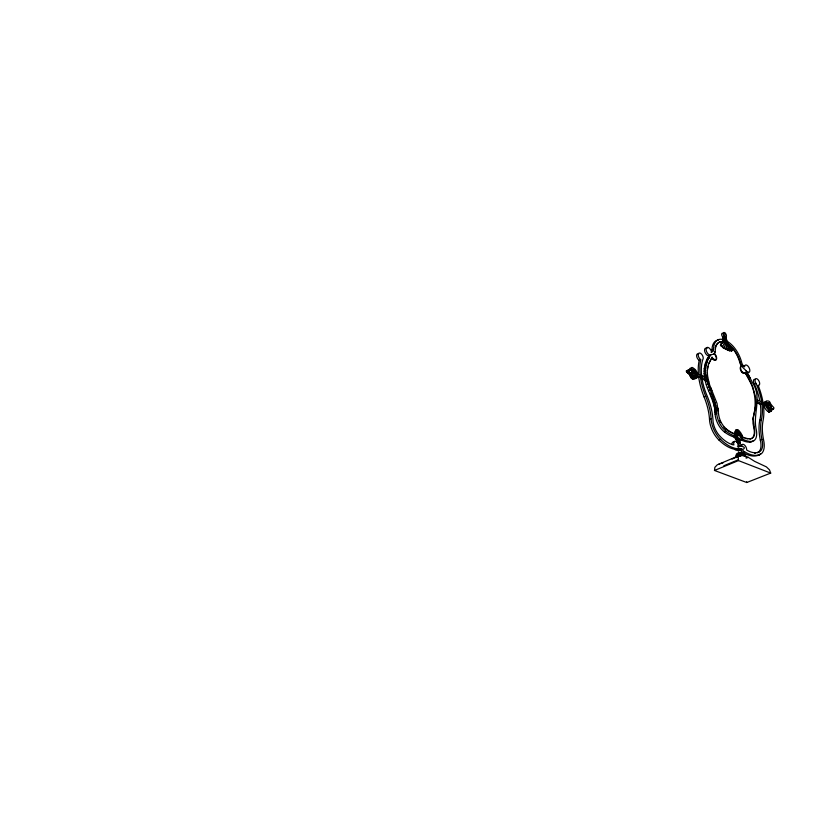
<?xml version="1.0" encoding="UTF-8"?>
<svg xmlns="http://www.w3.org/2000/svg" width="815" height="815" viewBox="0 0 815 815"><rect width="100%" height="100%" fill="white"/><g stroke="black" fill="none" stroke-linecap="round" stroke-linejoin="round"><path stroke-width="1.22" d="M752.765 418.808C757.767 402.702 754.7 386.626 745.124 372.659L752.53 386.218L755.607 397.251L755.882 404.739L753.162 418.635L754.639 430.045A13.57 7.213 64.5 0 1 750.146 438.765L749.739 438.939A13.56 7.213 64.5 0 0 754.232 430.218L752.968 423.128L753.162 418.635M735.11 433.916C734.335 423.056 746.917 436.738 740.285 440.436C739.725 447.445 738.553 436.27 735.15 436.147A40.577 21.74 63.8 0 1 726.063 431.267A15.699 8.496 64.3 0 1 716.701 413.409C716.64 395.611 700.635 380.269 707.084 362.074A53.698 28.403 63.8 0 1 708.276 359.109L709.743 356.501A53.698 28.403 63.8 0 1 711.006 354.77A9.739 5.206 62.8 0 1 712.493 354.423A7.997 4.269 62.3 0 0 714.184 353.802L714.5 353.455A7.997 4.269 62.3 0 0 715.275 350.735A20.008 10.534 62.8 0 1 723.343 341.719L723.445 341.536M706.075 376.245L704.496 377.009L704.14 373.678L704.221 368.686L705.515 362.848A53.637 28.433 63.8 0 1 706.707 359.884L708.174 357.265A53.637 28.433 63.8 0 1 709.437 355.544A9.729 5.206 62.8 0 1 709.784 355.391M704.822 379.087C707.084 391.108 715.315 401.53 715.091 414.132A15.679 8.496 64.3 0 0 724.433 431.97A40.526 21.761 63.8 0 0 733.52 436.85L735.935 436.463L734.651 433.774A37.622 20.151 63.8 0 1 726.603 429.199A13.733 7.417 64.3 0 1 718.728 415.161L717.006 403.374L709.529 384.649L707.552 376.163L707.288 370.968L708.459 364.213L712.086 357.245L712.993 358.692A3.963 2.119 62.6 0 0 716.09 359.833L716.446 359.354A3.963 2.119 62.6 0 0 714.439 353.567L714.022 353.741A3.963 2.119 62.6 0 1 715.753 356.175M735.099 433.947L735.273 431.257L736.352 429.923M740.641 435.037L739.022 435.74L736.526 432.378L738.145 431.665L736.75 432.021L736.424 435.21L739.154 439.01L741.09 436.84L739.806 433.264L738.115 431.655M770.348 408.794C769.492 411.402 764.552 403.843 767.394 402.59L769.228 402.916L771.54 406.991L769.452 408.06L768.759 409.487L770.348 408.794L771.275 407.164M724.392 341.974L724.708 339.417A25.041 13.254 61.8 0 0 724.698 336.615L724.28 336.218A2.476 1.294 62.1 0 1 723.414 332.785A2.476 1.294 62.1 0 1 725.859 333.946A2.476 1.294 62.1 0 1 725.89 336.972A15.577 8.069 62.3 0 0 727.204 341.271L728.712 344.46A15.577 8.069 62.3 0 0 731.962 349.207L731.86 350.827L730.485 349.747A24.491 12.622 62.4 0 1 727.459 343.421L726.348 340.191A24.491 12.622 62.4 0 1 725.533 337.003L724.698 336.615M730.861 348.535A15.577 8.069 62.3 0 0 731.575 349.401L731.473 351.01L730.485 349.747A1.436 0.754 62.5 0 1 729.812 350.684A1.436 0.754 62.5 0 1 728.661 349.065A44.499 22.698 62.6 0 1 726.899 343.91L726.033 340.833A44.132 22.514 62.6 0 1 725.319 337.807L725.116 336.809L725.177 337.736A45.885 24.531 61.5 0 1 725.258 340.446L725.177 343.105A46.282 24.745 61.5 0 1 724.667 347.21A1.548 0.815 62.4 0 0 725.859 349.024A1.548 0.815 62.4 0 0 726.674 348.137L724.535 332.602M724.382 341.984A25.041 13.254 61.8 0 1 722.783 346.171A1.447 0.764 62.4 0 0 723.832 347.913A1.447 0.764 62.4 0 0 724.667 347.21L724.28 347.404A1.447 0.764 62.4 0 1 723.445 348.107A1.447 0.764 62.4 0 1 722.396 346.365L721.295 345.713L720.929 344.073A15.811 8.333 61.9 0 0 723.262 341.903L724.036 339.784A15.811 8.333 61.9 0 0 724.28 336.218L722.742 336.992A15.791 8.333 61.9 0 1 722.498 340.558M721.886 346.691C724.24 346.416 719.36 346.823 720.542 344.266A15.801 8.333 61.9 0 0 722.874 342.096L723.353 341.719M696.224 375.695C694.309 361.045 687.177 375.613 695.46 376.52L696.224 375.695L694.319 376.988L695.908 376.214M694.635 376.469L694.788 375.603L696.377 374.839M738.859 446.009A4.065 2.201 65 0 0 735.456 441.231A4.065 2.201 65 0 0 733.918 444.939L732.787 444.705A32.294 17.441 64.2 0 1 720.236 436.504A15.434 8.405 64.4 0 1 712.931 419.368A48.992 27.598 63.6 0 0 707.471 396.711A44.805 23.849 63.5 0 1 702.214 379.78L701.409 373.341A44.805 23.849 63.5 0 1 702.795 359.578A3.79 2.048 62.5 0 0 701.756 354.362A3.79 2.048 62.5 0 0 698.272 354.118A3.79 2.048 62.5 0 0 700.513 359.415L699.25 360.373L698.873 362.064A49.817 26.528 63.6 0 0 698.363 373.596M700.818 359.598L700.452 361.289A49.868 26.508 63.6 0 0 699.953 372.822L700.747 379.27A49.868 26.508 63.6 0 0 705.698 396.222A47.82 26.956 63.6 0 1 711.118 418.625A19.102 10.391 64.4 0 0 720.603 439.346A39.925 21.526 64.1 0 0 736.78 448.647A4.065 2.201 65 0 0 738.767 447.7M771.438 410.689C775.014 406.186 774.698 409.639 770.593 403.761A2.486 1.273 64.1 0 0 768.209 401.021L766.599 400.919A5.481 2.822 64.1 0 0 765.458 403.17L765.835 405.687A5.481 2.822 64.1 0 0 769.686 410.729C772.763 411.147 769.992 411.911 768.097 411.422A5.471 2.822 64.1 0 1 764.246 406.39L763.94 405.075M769.92 411.127L768.82 411.881M690.998 369.164L691.11 368.879A2.608 1.426 62.8 0 1 693.239 368.034L695.215 369.541A5.756 3.158 62.9 0 1 697.345 373.372L697.671 375.98A5.756 3.158 62.9 0 1 694.462 378.14C690.081 380.982 690.702 373.219 687.127 372.486A1.049 0.581 62.8 0 1 686.322 371.263A1.049 0.581 62.8 0 1 686.902 370.642C688.512 370.591 693.27 368.492 689.133 370.397M689.419 369.939L691.11 368.879M712.086 357.245L708.459 364.213M745.47 372.384L744.89 373.138A3.881 2.027 63.1 0 1 741.844 371.497L741.324 370.631A3.881 2.027 63.1 0 1 741.864 366.098L741.497 366.292A3.881 2.027 63.1 0 0 740.937 370.825L741.456 371.681A3.881 2.027 63.1 0 0 744.502 373.321L745.521 372.475M706.707 359.884L708.276 359.109L709.529 356.827L707.97 357.602M733.908 436.473C736.495 437.268 737.269 445.448 738.573 442.759M741.762 454.77L740.754 455.931L738.889 455.728L717.241 464.835L714.867 467.331L714.49 470.459L746.764 482.521L770.705 473.087L769.472 469.837L766.395 466.883L754.67 461.382L748.252 457.317L741.762 454.77L732.074 459.11M740.519 439.417L741.151 439.927A40.241 21.404 64 0 0 749.688 442.178L751.318 441.496A15.505 8.242 64.6 0 0 756.3 429.841C752.449 413.949 762.708 397.292 752.184 382.306A54.238 29.075 63.6 0 0 750.085 377.966L747.783 373.739A54.238 29.075 63.6 0 0 745.939 370.662A9.556 4.992 63.3 0 0 744.227 368.889A7.814 4.055 62.9 0 1 742.21 366.597L741.762 365.904A7.814 4.055 62.9 0 1 740.142 362.155A20.018 10.544 62.8 0 0 728.559 344.164L728.396 343.859M738.4 443.839L740.04 443.146M711.138 352.437A4.676 2.496 62.3 0 0 712.004 349.767L713.563 348.993A21.241 11.196 62.7 0 1 722.885 339.529L724.005 339.906M724.28 347.404A1.548 0.815 62.4 0 0 725.472 349.207A1.548 0.815 62.4 0 0 726.287 348.331L726.674 348.137A1.548 0.815 62.5 0 0 727.856 349.941A1.548 0.815 62.5 0 0 728.661 349.065L728.274 349.258A1.548 0.815 62.5 0 1 728.233 349.869M707.41 358.529L708.979 357.765M707.125 359.109L708.693 358.335M712.279 358.447L715.713 359.996A3.963 2.119 62.6 0 1 712.605 358.885L711.689 357.439M689.286 370.183L690.875 369.409M688.96 370.581L690.723 369.623M691.161 370.041L692.811 369.297M705.515 362.848L707.084 362.074M691.222 370.071L692.882 369.338M687.127 372.486C691.477 369.827 691.089 377.579 694.462 378.14M693.158 369.572L691.578 370.346L694.227 373.127M731.259 351.041L732.145 350.511M687.422 372.608L689.011 371.834M687.717 372.781L689.307 371.997M705.046 364.203L706.625 363.439M688.013 372.975L689.602 372.2M692.526 370.917L694.105 370.142M688.308 373.209L689.898 372.435M692.74 371.12L694.329 370.346M688.604 373.484L690.193 372.7M693.168 371.508L694.757 370.733M688.889 373.779L690.478 372.995M704.537 366.373L706.116 365.599M689.154 374.095L690.743 373.321M689.419 374.442L691.008 373.667M693.748 372.272L695.338 371.497M689.663 374.808L691.252 374.034M689.887 375.185L691.477 374.411M707.868 366.302L707.471 368.563M690.091 375.583L691.68 374.808M704.221 368.686L705.8 367.911M690.274 375.99L691.864 375.216M690.366 376.357L691.955 375.583M690.499 376.734L692.088 375.96M690.662 377.101L692.251 376.326M690.855 377.457L692.444 376.683M704.089 371.12L705.668 370.356M691.069 377.783L692.668 377.009M694.757 375.919L696.346 375.155M691.314 378.089L692.903 377.314M691.568 378.343L693.168 377.579M691.843 378.568L693.433 377.793M692.108 378.731L693.697 377.966M692.373 378.853L694.227 378.14M704.14 373.678L705.719 372.913M704.303 375.471L705.892 374.706M704.384 376.336L705.973 375.583M707.491 375.409L707.461 378.191M728.172 344.348A20.008 10.544 62.8 0 1 739.755 362.349L740.142 362.155M705.444 381.919L707.033 381.155M708.663 381.756L707.827 380.055M706.248 384.802L707.848 384.038M709.529 384.649L708.551 382.907M707.247 387.726L708.836 386.972M741.426 371.64L744.716 373.127M710.588 387.583L711.841 390.548M708.408 390.67L710.008 389.927M709.743 393.635L711.342 392.891M736.78 448.647L735.14 449.34A39.884 21.536 64.1 0 1 718.962 440.059A19.081 10.401 64.5 0 1 709.498 419.358A47.769 26.977 63.6 0 0 704.089 396.966L705.698 396.222M710.497 395.265L712.096 394.521M711.21 396.895L712.809 396.151M711.852 398.535L713.461 397.791M712.442 400.155L714.052 399.421M712.982 401.775L714.582 401.041M759.672 400.308A44.672 23.767 63.6 0 0 754.456 384.201L756.025 383.478A3.647 1.885 63.5 0 1 755.658 378.751A3.647 1.885 63.5 0 1 759.234 381.624A3.647 1.885 63.5 0 1 758.368 385.352L758.948 387.441A49.898 26.549 63.5 0 1 762.626 400.318L763.563 406.553A49.898 26.549 63.5 0 1 763.085 420.55A44.519 22.769 65.2 0 0 763.614 440.131A18.755 9.953 64.9 0 1 759.417 454.78L757.777 455.453A39.456 21.007 64.3 0 1 742.944 452.417A4.034 2.17 65.1 0 1 740.988 450.634M713.451 403.384L715.061 402.651M713.869 404.984L715.468 404.25M714.215 406.563L715.825 405.829M714.5 408.121L716.12 407.388M714.735 409.67L716.344 408.936M718.076 408.162L718.473 411.259M714.898 411.178L716.507 410.454M715 412.665L716.609 411.942M715.091 414.132L716.701 413.409M709.498 419.358L711.118 418.625M738.889 455.728L738.247 457.123L738.461 460.597L770.705 473.087M766.141 403.242L767.893 402.508M766.304 403.211L768.983 402.732M767.119 403.425L769.166 402.855M767.455 403.456L769.289 402.987M767.649 403.608L769.431 403.242L767.873 404.036L768.351 405.279L769.941 404.576M764.154 405.992L765.743 405.289L764.185 406.125M768.005 404.535L769.594 403.832M769.065 408.621L770.644 407.928M768.912 408.967L770.501 408.274M771.173 409.252L772.763 408.56M772.997 408.56C769.706 408.631 773.058 410.495 772.6 408.631M771.652 409.293L773.496 408.672M723.771 427.05A13.723 7.417 64.3 0 0 726.196 429.373L726.603 429.199M772.172 409.476L773.761 408.784M768.097 411.422L769.686 410.729M768.341 411.626L769.931 410.933M768.586 411.779L770.175 411.086M769.054 411.932L771.336 410.903M769.258 411.932L771.204 411.066M724.433 431.97L726.063 431.267M737.168 429.77L735.945 430.096M737.269 429.79L738.696 430.402M761.373 419.572A45.671 23.38 65.2 0 0 761.923 439.438A15.139 8.028 64.9 0 1 759.01 451.999L757.38 452.671A15.128 8.038 64.9 0 0 760.303 440.12A45.62 23.401 65.2 0 1 759.774 420.265L761.373 419.572A44.723 23.747 63.6 0 0 762.188 405.839L761.261 399.595A44.723 23.747 63.6 0 0 756.025 383.478M736.057 432.286L737.718 431.583M736.526 432.368L738.145 431.665M718.962 440.059L720.603 439.346M732.93 433.437A37.612 20.151 63.8 0 0 734.254 433.947L735.13 433.631M736.984 432.643L738.655 431.981M734.926 433.886L734.254 433.947M737.616 433.223L739.236 432.521M738.186 433.967L739.806 433.264M733.52 436.85L735.15 436.147M738.665 434.823L740.295 434.12M738.899 435.424L740.519 434.731M734.549 437.461L736.169 436.759M741.558 434.527L742.078 436.453M734.794 437.726L736.424 437.023M735.048 437.94L736.678 437.237M735.313 438.103L736.943 437.411M735.466 438.266L737.096 437.574M735.619 438.439L737.249 437.747M735.762 438.633L737.392 437.93M735.904 438.827L737.524 438.124M736.037 439.02L737.667 438.327M736.159 439.234L737.789 438.531M736.281 439.448L737.911 438.745M741.782 436.962L742.648 437.013A37.378 19.855 63.9 0 0 750.146 438.765M736.393 439.662L738.023 438.969M741.966 437.085L742.648 437.013M736.505 439.886L738.135 439.193M736.597 440.12L738.227 439.417M736.689 440.345L738.319 439.652M736.77 440.579L738.4 439.886M736.923 440.997L738.563 440.294M739.297 439.927L740.927 439.234M737.066 441.404L738.696 440.711M741.151 439.927L742.781 439.234A40.281 21.384 63.9 0 0 751.318 441.496M737.168 441.822L738.798 441.129M737.249 442.229L738.879 441.536M737.31 442.627L738.94 441.934M737.361 442.881L738.991 442.188M737.463 443.136L739.093 442.443M737.595 443.37L739.225 442.677M737.748 443.574L740.254 442.464M737.921 443.737L740.264 442.698M738.064 443.818L740.234 442.902M760.303 440.12L761.923 439.438M742.944 452.417L744.584 451.734A39.497 20.986 64.3 0 0 759.417 454.78M723.781 465.773L738.349 459.772M714.49 470.459L738.461 460.597M746.133 458.183L748.252 457.317M719.064 463.959L722.966 462.94M765.764 401.5L765.02 401.622A5.471 2.822 64.1 0 0 764.032 402.844M739.531 439.805L742.781 439.234M741.477 366.292L741.375 366.098A7.814 4.055 63 0 1 739.755 362.349M687.493 370.866L686.902 370.642M736.393 434.507L740.947 436.392M692.567 374.849L694.777 375.817L696.377 375.002L691.935 373.107M696.978 376.774L698.791 377.559L700.38 376.795L697.671 375.735M701.226 378.618L705.087 380.299L706.676 379.535L701.858 377.437M756.992 402.875L760.334 404.332L761.923 403.629L757.471 401.683M767.312 407.368L769.309 408.234L770.888 407.541L766.915 405.799M691.711 371.273L696.142 373.209M697.436 373.779L700.156 374.971M701.623 375.613L706.299 377.651M757.339 399.971L761.658 401.856M762.993 402.437L765.479 403.527M766.64 404.036L770.623 405.778M763.268 404.209L765.743 405.289M699.25 360.373L698.944 360.189A3.78 2.048 62.5 0 1 696.621 355.768A3.78 2.048 62.5 0 1 698.689 353.944M727.286 341.444L728.437 342.137A21.231 11.176 62.8 0 1 741.518 361.85A4.574 2.374 62.9 0 0 744.584 366.903A4.075 2.109 63.1 0 1 747.64 365.792A4.075 2.109 63.1 0 1 749.708 371.548A4.075 2.109 63.1 0 1 745.939 370.662M736.933 438.613L737.249 439.153M748.099 374.299L750.085 377.966M698.679 376.774L699.158 380.035A49.817 26.528 63.6 0 0 704.089 396.966M746.652 481.726L746.764 482.521M760.222 403.456L760.599 406.542A44.672 23.767 63.6 0 1 759.774 420.265M736.699 457.032A5.104 1.987 -6.3 0 1 738.747 456.186M740.02 455.911A5.104 1.987 -6.3 0 1 741.344 455.768M742.648 455.768A5.104 1.987 -6.3 0 1 745.847 457.032M736.638 457.612A5.104 1.987 -6.4 0 1 736.74 455.035A5.104 1.987 -6.4 0 1 743.188 454.016A5.104 1.987 -6.4 0 1 745.307 456.257M738.818 451.174A1.722 0.683 -6.4 0 1 738.431 450.247A1.722 0.683 -6.4 0 1 740.825 449.87A1.722 0.683 -6.4 0 1 741.212 450.787M738.696 450.267A1.722 0.683 -6.4 0 1 738.227 449.401A1.722 0.683 -6.4 0 1 740.448 448.922A1.722 0.683 -6.4 0 1 741.304 449.707A2.099 0.825 -6.4 0 0 740.927 448.627A2.099 0.825 -6.4 0 0 738.105 448.922A2.099 0.825 -6.4 0 0 737.942 450.063M737.178 455.473A4.075 1.599 -6.4 0 1 737.259 453.395A4.075 1.599 -6.4 0 1 742.414 452.58A4.075 1.599 -6.4 0 1 744.105 454.373M738.4 453.405A3.056 1.202 -6.4 0 1 739.837 453.018M742.689 453.181A3.056 1.202 -6.4 0 1 743.107 453.405M736.536 456.206A4.085 1.589 -6.4 0 1 738.91 454.678M739.928 454.464A4.085 1.589 -6.4 0 1 742.027 454.352M738.848 450.501A2.099 0.825 -6.4 0 1 737.718 449.473A2.099 0.825 -6.4 0 1 740.672 448.841A2.099 0.825 -6.4 0 1 741.283 449.982M737.402 446.763A4.941 1.956 -6.4 0 1 743.239 446.763A4.941 1.956 -6.4 0 1 743.392 449.147M738.91 450.369A4.941 1.956 -6.4 0 1 734.529 448.637M737.769 445.408A2.099 0.835 -6.5 0 1 740.519 445.184A2.099 0.835 -6.5 0 1 740.774 446.263M754.456 384.201A3.647 1.885 63.5 0 1 753.478 380.483A3.647 1.885 63.5 0 1 755.342 379.525M757.981 385.24A3.647 1.885 63.5 0 1 757.716 385.729M730.179 347.618A15.577 8.069 62.3 0 1 728.905 345.672M760.426 453.731A18.735 9.963 64.9 0 1 757.777 455.453M744.584 451.734A4.044 2.17 65.1 0 1 742.119 449.034M741.477 446.162A4.044 2.17 65.1 0 1 744.248 444.837A4.044 2.17 65.1 0 1 746.672 450.012L747.834 450.675A31.897 16.942 64.5 0 0 759.01 451.999M740.285 445.489A4.034 2.17 65.1 0 1 741.945 445.143M755.597 453.221A31.856 16.962 64.5 0 1 754.659 453.364M747.956 438.857A37.368 19.855 63.9 0 1 745.47 438.368M744.197 437.971A37.368 19.855 63.9 0 1 742.893 437.472M723.425 333.651A2.476 1.294 62.1 0 0 721.693 333.997A2.476 1.294 62.1 0 0 722.742 336.992L723.16 337.39A25.01 13.264 61.8 0 1 723.16 340.191M730.097 349.941A1.436 0.754 62.5 0 1 729.425 350.878A1.436 0.754 62.5 0 1 728.274 349.258M728.121 350.073A1.548 0.815 62.5 0 1 727.072 349.859A1.548 0.815 62.5 0 1 726.287 348.331M732.267 433.142A37.612 20.151 63.8 0 1 727.55 430.381M726.868 429.892A37.612 20.151 63.8 0 1 726.196 429.373M716.09 357.123A3.963 2.119 62.6 0 1 716.049 359.547M715.234 347.791A20.008 10.544 62.8 0 1 722.956 341.913M714.847 351.581A7.997 4.269 62.3 0 1 714.378 353.221M720.664 422.404A13.723 7.417 64.3 0 1 719.859 420.662M709.437 355.544A4.177 2.241 62.4 0 1 704.853 351.917A4.177 2.241 62.4 0 1 707.063 348.453M737.127 448.393A4.055 2.201 65 0 1 735.14 449.34M732.064 444.654A4.055 2.201 65 0 1 734.162 442.036M689.521 369.664A2.608 1.436 62.8 0 1 691.66 368.818M712.004 349.767A21.221 11.206 62.7 0 1 718.586 340.038M713.563 348.993A4.676 2.496 62.3 0 1 711.464 351.754A4.177 2.241 62.4 0 0 707.471 347.353A4.177 2.241 62.4 0 0 706.758 351.978A4.177 2.241 62.4 0 0 711.006 354.77M688.716 371.701A1.049 0.581 62.8 0 1 687.911 370.479A1.049 0.581 62.8 0 1 688.492 369.867M753.162 440.691A15.485 8.242 64.6 0 1 749.688 442.178M743.361 366.241A4.075 2.119 63.1 0 1 744.309 365.701M748.211 372.048A4.075 2.119 63.1 0 1 747.009 373.209M695.847 377.803A5.746 3.158 62.9 0 1 692.872 378.914"/></g></svg>
